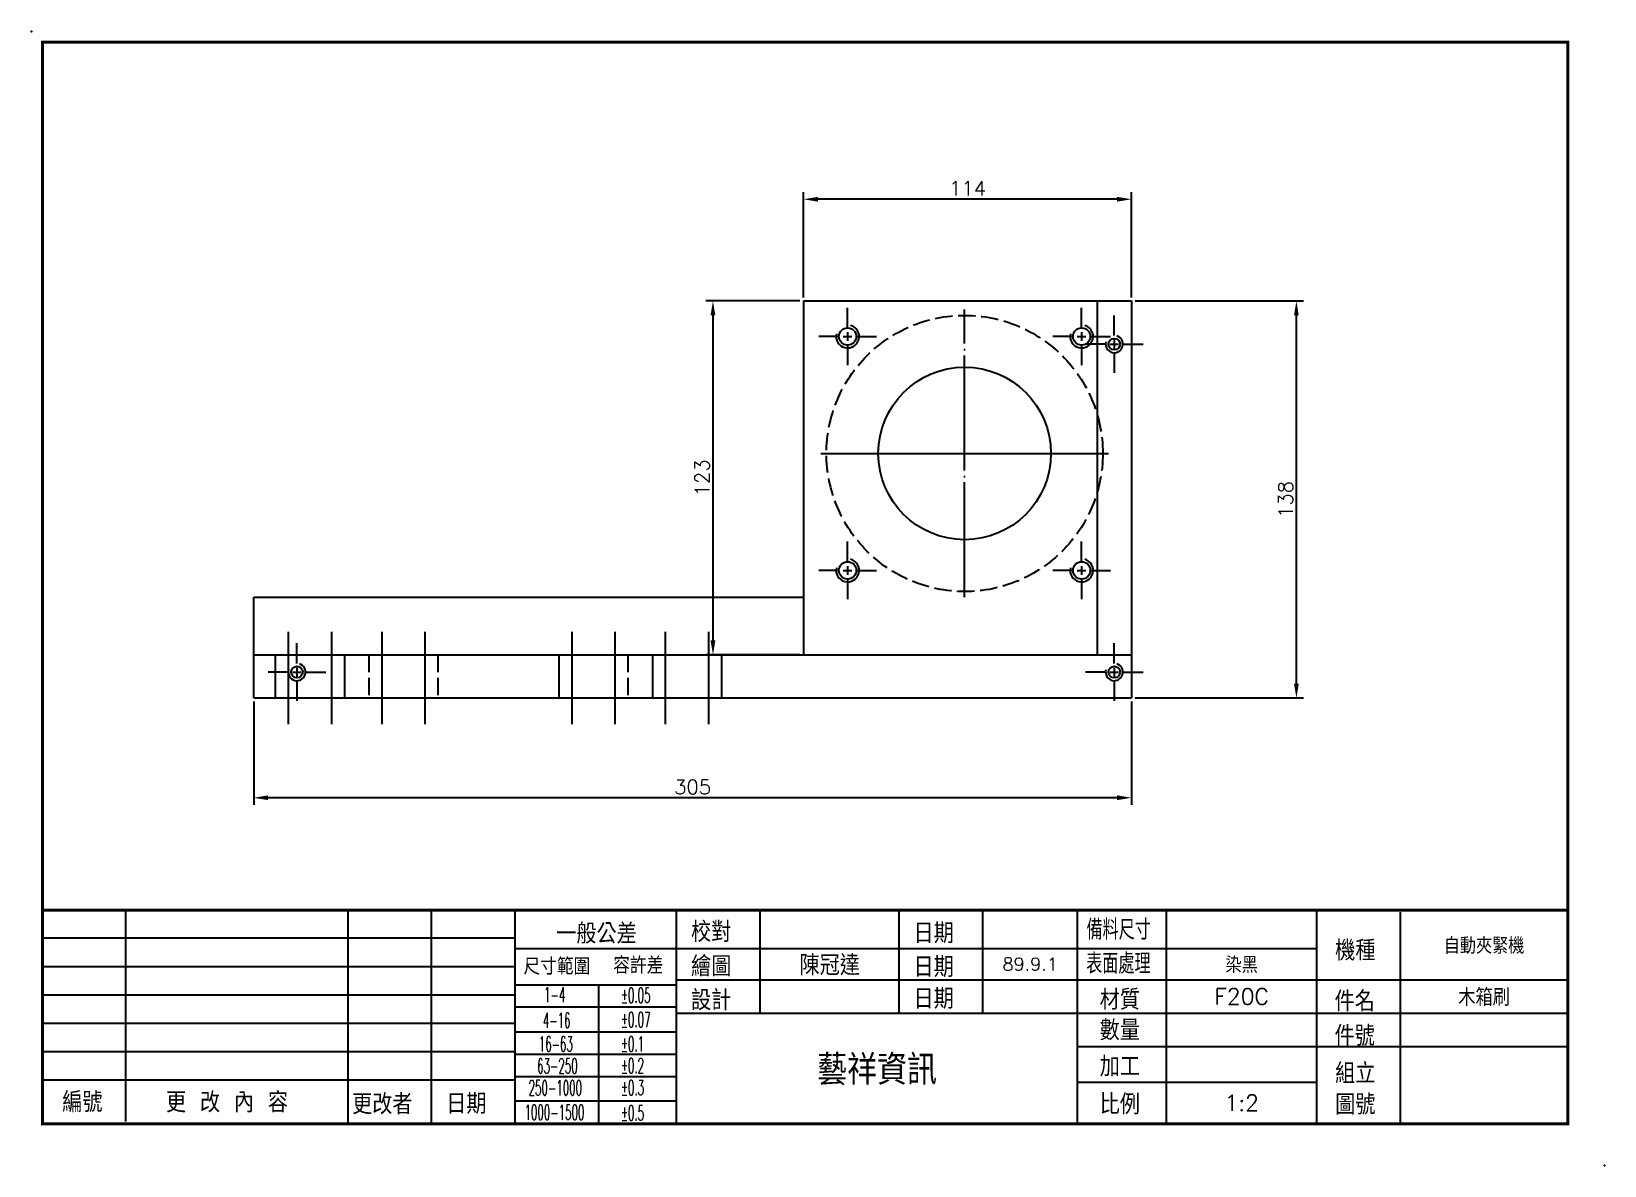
# Model space of a CAD drawing. Extents: x 240 to 786, y 594 to 988.
import ezdxf
from ezdxf.enums import TextEntityAlignment as Align

# ---------------------------------------------------------------- set-up
doc = ezdxf.new("R2010")
doc.units = 0
doc.header["$LTSCALE"] = 2
doc.header["$MEASUREMENT"] = 0
doc.linetypes.add('CENTER', pattern=[22, 20, -1, 0, -1])
doc.linetypes.add('DASHED', pattern=[4, 3, -1])
doc.layers.get('0').update_dxf_attribs({"linetype": 'CONTINUOUS'})
doc.layers.get('DEFPOINTS').update_dxf_attribs({"linetype": 'CONTINUOUS'})
for name, color, linetype in [('BORDER', 7, 'CONTINUOUS'), ('DIM', 2, 'CONTINUOUS'), ('SHEET', 7, 'CONTINUOUS')]:
    doc.layers.add(name, color=color, linetype=linetype)
doc.styles.add('CHINA', font='romans.shx', dxfattribs={"bigfont": 'chineset.shx'})
doc.styles.add('ROMANS', font='romans', dxfattribs={"width": 0.5})
doc.styles.get("Standard").update_dxf_attribs({"font": 'txt.shx', "bigfont": 'chineset.shx'})
doc.dimstyles.get("Standard").update_dxf_attribs({"dimtxt": 0.18, "dimasz": 0.18, "dimexe": 0.18, "dimexo": 0.0625, "dimgap": 0.09, "dimtad": 0, "dimtih": 1, "dimtoh": 1, "dimdec": 4, "dimzin": 0, "dimtxsty": 'STANDARD', "dimcen": 0.09, "dimazin": 3, "dimtfac": 1, "dimtdec": 4, "dimtofl": 0, "dimtmove": 0, "dimatfit": 3, "dimtolj": 1, "dimtzin": 0})

# ---------------------------------------------------------------- blocks, each defined once
blk = doc.blocks.new('A4')
for p in [(-134.41, 77.3), (138.88, -119.82)]:
    blk.add_point(p)
at = {"layer": 'SHEET'}
for p, q in [((-117.99, -112.19), (-117.99, -75.44)), ((-79.39, -112.56), (-79.39, -75.44)), ((-64.88, -112.56), (-64.88, -75.44)), ((-50.37, -112.56), (-50.37, -75.44)), ((-22.32, -112.56), (-22.32, -75.44)), ((-7.82, -93.33), (-7.82, -75.44)), ((16.36, -93.33), (16.36, -75.44)), ((30.87, -93.33), (30.87, -75.44)), ((47.31, -112.56), (47.31, -75.44)), ((62.79, -112.56), (62.79, -75.44)), ((88.9, -112.56), (88.9, -75.44)), ((103.41, -112.56), (103.41, -75.81)), ((-132.5, -80.27), (-50.37, -80.27)), ((-50.37, -82.1), (88.9, -82.1)), ((-132.5, -85.2), (-50.37, -85.2)), ((-132.5, -90.14), (-50.37, -90.14)), ((-50.37, -88.39), (-22.32, -88.39)), ((-35.86, -112.56), (-35.86, -88.39)), ((-22.32, -87.52), (132.5, -87.52)), ((-50.37, -92.25), (-22.32, -92.25)), ((-132.5, -95.07), (-50.37, -95.07)), ((-22.32, -93.33), (132.5, -93.33)), ((-50.37, -96.61), (-22.32, -96.61)), ((-132.5, -100), (-50.37, -100)), ((-50.37, -100.48), (-22.32, -100.48)), ((47.31, -99.13), (132.5, -99.13)), ((-132.5, -104.93), (-50.37, -104.93)), ((-50.37, -104.34), (-22.32, -104.34)), ((47.31, -105.31), (88.9, -105.31)), ((-50.37, -108.59), (-22.32, -108.59))]:
    blk.add_line(p, q, dxfattribs=at)
at = {"layer": 'SHEET', "const_width": 0.5}
blk.add_lwpolyline([(-132.5, -112.56), (-132.5, 75.44), (132.5, 75.44), (132.5, -112.56)], close=True, dxfattribs=at)
blk.add_lwpolyline([(-132.5, -75.44), (132.5, -75.44)], dxfattribs=at)
at = {"layer": 'SHEET', "color": 2, "style": 'CHINA'}
blk.add_text('一般公差', height=3.5, dxfattribs=at).set_placement((-36.25, -79.33), align=Align.MIDDLE)
for s, height, p in [('校對', 3.5, (-19.82, -80.96)), ('日期', 3.5, (18.84, -81.18)), ('機種', 3.5, (92.08, -84.19)), ('尺寸範圍', 2.901, (-48.93, -86.66)), ('容許差', 2.901, (-33.34, -86.48)), ('繪圖', 3.5, (-19.82, -86.95)), ('日期', 3.5, (18.84, -87.06)), ('設計', 3.5, (-19.82, -92.82)), ('日期', 3.5, (18.84, -92.58)), ('材質', 3.5, (51.17, -92.74)), ('件名', 3.5, (91.98, -93.02)), ('數量', 3.5, (51.17, -98.05)), ('件號', 3.5, (91.98, -99.02)), ('加工', 3.5, (51.17, -104.35)), ('組立', 3.5, (92.08, -105.55)), ('編號', 3.5, (-129.06, -110.55)), ('更 改 內 容', 3.5, (-111.03, -110.59)), ('更改者', 3.5, (-78.7, -110.9)), ('日期', 3.5, (-62.36, -110.83)), ('比例', 3.5, (51.17, -110.93)), ('圖號', 3.5, (92.08, -110.97))]:
    blk.add_text(s, height=height, dxfattribs=at).set_placement(p)
at = {"layer": 'SHEET', "color": 2}
for s, height, style, width, p in [('備料尺寸', 3.5, 'CHINA', 0.8, (48.88, -80.56)), ('表面處理', 3.5, 'CHINA', 0.8, (48.82, -86.47)), ('1-4', 2.611, 'ROMANS', 0.5, (-45.35, -91.42)), ('%%p0.05', 2.611, 'ROMANS', 0.5, (-32, -91.52)), ('4-16', 2.611, 'ROMANS', 0.5, (-45.57, -95.88)), ('%%p0.07', 2.611, 'ROMANS', 0.5, (-32, -95.75)), ('16-63', 2.611, 'ROMANS', 0.5, (-46.27, -99.99)), ('%%p0.1', 2.611, 'ROMANS', 0.5, (-32, -99.98)), ('63-250', 2.611, 'ROMANS', 0.5, (-46.56, -103.81)), ('%%p0.2', 2.611, 'ROMANS', 0.5, (-32, -103.78)), ('250-1000', 2.611, 'ROMANS', 0.5, (-48.04, -107.62)), ('%%p0.3', 2.611, 'ROMANS', 0.5, (-32, -107.59)), ('1000-1500', 2.611, 'ROMANS', 0.5, (-48.75, -111.87)), ('%%p0.5', 2.611, 'ROMANS', 0.5, (-32, -111.98))]:
    blk.add_text(s, height=height, dxfattribs=dict(at, style=style, width=width)).set_placement(p)
blk = doc.blocks.new('A4TZT')
at = {"layer": 'DIM', "color": 2, "linetype": 'CONTINUOUS', "style": 'CHINA'}
for tag, height, p in [('ITEM', 2.8, (117.95, -81.48)), ('DRAWER', 3.5, (4.27, -84.81)), ('DATE1', 2.24, (39.09, -84.81)), ('SURFACE', 2.8, (75.84, -84.81)), ('DESIGNER', 3.5, (4.26, -90.48)), ('DATE2', 2.24, (39.09, -90.43)), ('MATERIAL', 2.8, (75.84, -90.43)), ('PARTNAME', 3, (117.95, -90.43)), ('QTY', 2.8, (75.84, -96.23)), ('PNUM', 2.8, (117.95, -96.23)), ('COMPANY', 5.2, (12.49, -102.95)), ('COMNO', 2.8, (117.95, -105.85)), ('SCALE', 2.8, (75.84, -108.94))]:
    blk.add_attdef(tag, text='', height=height, dxfattribs=at).set_placement(p, align=Align.MIDDLE)
blk = doc.blocks.new('*D3')
at = {"color": 0, "linetype": 'BYBLOCK'}
for p, q in [((623.39, 894.65), (681.91, 894.65)), ((679.41, 761.65), (679.41, 889.65)), ((623.39, 756.65), (681.91, 756.65))]:
    blk.add_line(p, q, dxfattribs=at)
for points in [[(678.58, 889.65), (680.25, 889.65), (679.41, 894.65)], [(678.58, 761.65), (680.25, 761.65), (679.41, 756.65)]]:
    blk.add_solid(points, dxfattribs=at)
at = {"layer": 'DEFPOINTS', "color": 0, "linetype": 'BYBLOCK'}
for p in [(622.14, 894.65), (679.41, 894.65), (622.14, 756.65)]:
    blk.add_point(p, dxfattribs=at)
at = {"color": 0, "linetype": 'BYBLOCK', "insert": (675.66, 825.65), "char_height": 5, "attachment_point": 5, "rotation": 90}
blk.add_mtext('\\A1;138', dxfattribs=at)
blk = doc.blocks.new('*D4')
at = {"color": 0, "linetype": 'BYBLOCK'}
for p, q in [((506.89, 894.65), (474.2, 894.65)), ((476.7, 889.65), (476.7, 776.65)), ((506.89, 771.65), (474.2, 771.65))]:
    blk.add_line(p, q, dxfattribs=at)
for points in [[(475.86, 889.65), (477.53, 889.65), (476.7, 894.65)], [(475.86, 776.65), (477.53, 776.65), (476.7, 771.65)]]:
    blk.add_solid(points, dxfattribs=at)
at = {"layer": 'DEFPOINTS', "color": 0, "linetype": 'BYBLOCK'}
for p in [(508.14, 894.65), (476.7, 771.65), (508.14, 771.65)]:
    blk.add_point(p, dxfattribs=at)
at = {"color": 0, "linetype": 'BYBLOCK', "insert": (472.95, 833.15), "char_height": 5, "attachment_point": 5, "rotation": 90}
blk.add_mtext('\\A1;123', dxfattribs=at)
blk = doc.blocks.new('*D5')
at = {"color": 0, "linetype": 'BYBLOCK'}
for p, q in [((508.14, 895.9), (508.14, 932.51)), ((617.14, 930.01), (513.14, 930.01)), ((622.14, 895.9), (622.14, 932.51))]:
    blk.add_line(p, q, dxfattribs=at)
for points in [[(513.14, 930.84), (513.14, 929.18), (508.14, 930.01)], [(617.14, 930.84), (617.14, 929.18), (622.14, 930.01)]]:
    blk.add_solid(points, dxfattribs=at)
at = {"layer": 'DEFPOINTS', "color": 0, "linetype": 'BYBLOCK'}
for p in [(508.14, 930.01), (508.14, 894.65), (622.14, 894.65)]:
    blk.add_point(p, dxfattribs=at)
at = {"color": 0, "linetype": 'BYBLOCK', "insert": (565.14, 933.76), "char_height": 5, "attachment_point": 5}
blk.add_mtext('\\A1;114', dxfattribs=at)
blk = doc.blocks.new('*D6')
at = {"color": 0, "linetype": 'BYBLOCK'}
for p, q in [((317.14, 755.4), (317.14, 719.45)), ((622.14, 755.4), (622.14, 719.45)), ((617.14, 721.95), (322.14, 721.95))]:
    blk.add_line(p, q, dxfattribs=at)
for points in [[(322.14, 722.78), (322.14, 721.12), (317.14, 721.95)], [(617.14, 722.78), (617.14, 721.12), (622.14, 721.95)]]:
    blk.add_solid(points, dxfattribs=at)
at = {"layer": 'DEFPOINTS', "color": 0, "linetype": 'BYBLOCK'}
for p in [(317.14, 756.65), (622.14, 756.65), (317.14, 721.95)]:
    blk.add_point(p, dxfattribs=at)
at = {"color": 0, "linetype": 'BYBLOCK', "insert": (469.64, 725.7), "char_height": 5, "attachment_point": 5}
blk.add_mtext('\\A1;305', dxfattribs=at)

msp = doc.modelspace()

# ---------------------------------------------------------------- linework, layer by layer
at = {"color": 7, "linetype": 'CONTINUOUS'}
for p, q in [((508.14267, 894.64616), (622.14267, 894.64616)), ((508.14267, 894.64616), (508.14267, 771.64616)), ((523.48403, 885.3048), (523.48403, 892.3048)), ((604.80131, 885.3048), (604.80131, 892.3048)), ((610.14267, 894.64616), (610.14267, 771.64616)), ((622.14267, 894.64616), (622.14267, 756.64616)), ((616.14267, 882.64616), (616.14267, 889.64616)), ((520.48403, 882.3048), (513.48403, 882.3048)), ((521.98403, 882.3048), (524.98403, 882.3048)), ((523.48403, 883.8048), (523.48403, 880.8048)), ((526.48403, 882.3048), (533.48403, 882.3048)), ((601.80131, 882.3048), (594.80131, 882.3048)), ((603.30131, 882.3048), (606.30131, 882.3048)), ((604.80131, 883.8048), (604.80131, 880.8048)), ((607.80131, 882.3048), (614.80131, 882.3048)), ((616.14267, 881.14616), (616.14267, 878.14616)), ((523.48403, 879.3048), (523.48403, 872.3048)), ((604.80131, 879.3048), (604.80131, 872.3048)), ((613.14267, 879.64616), (606.14267, 879.64616)), ((614.64267, 879.64616), (617.64267, 879.64616)), ((616.14267, 876.64616), (616.14267, 869.64616)), ((619.14267, 879.64616), (626.14267, 879.64616)), ((514.14267, 841.64616), (614.14267, 841.64616)), ((523.48403, 803.98752), (523.48403, 810.98752)), ((604.80131, 803.98752), (604.80131, 810.98752)), ((520.48403, 800.98752), (513.48403, 800.98752)), ((521.98403, 800.98752), (524.98403, 800.98752)), ((523.48403, 802.48752), (523.48403, 799.48752)), ((526.48403, 800.98752), (533.48403, 800.98752)), ((601.80131, 800.98752), (594.80131, 800.98752)), ((603.30131, 800.98752), (606.30131, 800.98752)), ((604.80131, 802.48752), (604.80131, 799.48752)), ((607.80131, 800.98752), (614.80131, 800.98752)), ((523.48403, 797.98752), (523.48403, 790.98752)), ((604.80131, 797.98752), (604.80131, 790.98752)), ((317.14267, 756.64616), (317.14267, 791.64616)), ((317.14267, 791.64616), (508.14267, 791.64616)), ((344.14267, 779.63913), (344.14267, 747.55084)), ((376.64267, 779.63913), (376.64267, 747.55084)), ((442.64267, 779.63913), (442.64267, 747.55084)), ((460.14267, 779.63913), (460.14267, 747.55084)), ((317.14267, 771.64616), (622.14267, 771.64616)), ((324.64267, 771.64616), (324.64267, 756.64616)), ((332.14267, 768.64616), (332.14267, 775.64616)), ((348.64267, 771.64616), (348.64267, 756.64616)), ((423.14267, 771.64616), (423.14267, 756.64616)), ((455.64267, 771.64616), (455.64267, 756.64616)), ((479.64267, 771.64616), (479.64267, 756.64616)), ((616.14267, 768.64616), (616.14267, 775.64616)), ((329.14267, 765.64616), (322.14267, 765.64616)), ((330.64267, 765.64616), (333.64267, 765.64616)), ((332.14267, 767.14616), (332.14267, 764.14616)), ((335.14267, 765.64616), (342.14267, 765.64616)), ((613.14267, 765.64616), (606.14267, 765.64616)), ((614.64267, 765.64616), (617.64267, 765.64616)), ((616.14267, 767.14616), (616.14267, 764.14616)), ((619.14267, 765.64616), (626.14267, 765.64616)), ((332.14267, 762.64616), (332.14267, 755.64616)), ((616.14267, 762.64616), (616.14267, 755.64616)), ((317.14267, 756.64616), (622.14267, 756.64616))]:
    msp.add_line(p, q, dxfattribs=at)
at = {"color": 1, "linetype": 'CENTER'}
for p, q in [((564.14267, 791.64616), (564.14267, 891.64616)), ((329.14267, 779.63913), (329.14267, 747.55084)), ((361.64267, 779.63913), (361.64267, 747.55084)), ((427.64267, 779.63913), (427.64267, 747.55084)), ((475.14267, 779.63913), (475.14267, 747.55084))]:
    msp.add_line(p, q, dxfattribs=at)
at = {"color": 3, "linetype": 'DASHED'}
for p, q in [((357.14267, 771.64616), (357.14267, 756.64616)), ((381.14267, 771.64616), (381.14267, 756.64616)), ((447.14267, 771.64616), (447.14267, 756.64616))]:
    msp.add_line(p, q, dxfattribs=at)
msp.add_circle((564.14267, 841.64616), 48, dxfattribs=at)
at = {"color": 7, "linetype": 'CONTINUOUS'}
for centre, radius in [((523.48403, 882.3048), 3), ((604.80131, 882.3048), 3), ((616.14267, 879.64616), 2), ((564.14267, 841.64616), 30), ((523.48403, 800.98752), 3), ((604.80131, 800.98752), 3), ((332.14267, 765.64616), 2), ((616.14267, 765.64616), 2)]:
    msp.add_circle(centre, radius, dxfattribs=at)
for centre, radius, start, end in [((523.48403, 882.3048), 4, 166.487418, 74.716252), ((604.80131, 882.3048), 4, 166.487418, 74.716252), ((616.14267, 879.64616), 3, 165.691196, 73.691594), ((523.48403, 800.98752), 4, 166.487418, 74.716252), ((604.80131, 800.98752), 4, 166.487418, 74.716252), ((332.14267, 765.64616), 3, 165.691196, 73.691594), ((616.14267, 765.64616), 3, 165.691196, 73.691594)]:
    msp.add_arc(centre, radius, start, end, dxfattribs=at)

# ---------------------------------------------------------------- block references
at = {"layer": 'BORDER', "xscale": 2, "yscale": 2, "zscale": 2}
msp.add_blockref('A4', (508.72201, 833.74341), dxfattribs=at)
at = {"layer": 'BORDER'}
ref = msp.add_blockref('A4TZT', (508.72201, 833.74341), dxfattribs=dict(at, xscale=2, yscale=2, zscale=2))
ref.add_attrib('DRAWER', '陳冠達', dxfattribs={"layer": 'DIM', "color": 2, "linetype": 'CONTINUOUS', "height": 7, "style": 'CHINA'}).set_placement((517.26843, 664.11932), align=Align.MIDDLE)
ref.add_attrib('COMPANY', '藝祥資訊', dxfattribs={"layer": 'DIM', "color": 2, "linetype": 'CONTINUOUS', "height": 10.4, "style": 'CHINA'}).set_placement((533.71004, 627.85108), align=Align.MIDDLE)
ref.add_attrib('DATE1', '89.9.1', dxfattribs={"layer": 'DIM', "color": 2, "linetype": 'CONTINUOUS', "height": 4.48, "style": 'CHINA'}).set_placement((586.90347, 664.11932), align=Align.MIDDLE)
ref.add_attrib('SURFACE', '染黑', dxfattribs={"layer": 'DIM', "color": 2, "linetype": 'CONTINUOUS', "height": 5.6, "style": 'CHINA'}).set_placement((660.40712, 664.11932), align=Align.MIDDLE)
ref.add_attrib('MATERIAL', 'F20C', dxfattribs={"layer": 'DIM', "color": 2, "linetype": 'CONTINUOUS', "height": 5.6, "style": 'CHINA'}).set_placement((660.40712, 652.89133), align=Align.MIDDLE)
ref.add_attrib('SCALE', '1:2', dxfattribs={"layer": 'DIM', "color": 2, "linetype": 'CONTINUOUS', "height": 5.6, "style": 'CHINA'}).set_placement((660.40712, 615.8674), align=Align.MIDDLE)
ref.add_attrib('PARTNAME', '木箱刷', dxfattribs={"layer": 'DIM', "color": 2, "linetype": 'CONTINUOUS', "height": 6, "style": 'CHINA'}).set_placement((744.62844, 652.89133), align=Align.MIDDLE)
ref.add_attrib('ITEM', '自動夾緊機', dxfattribs={"layer": 'DIM', "color": 2, "linetype": 'CONTINUOUS', "height": 5.6, "style": 'CHINA'}).set_placement((744.62844, 670.78366), align=Align.MIDDLE)

# ---------------------------------------------------------------- dimensions: what is measured, and where the dimension line sits
at = {"layer": 'DIM'}
for base, p1, p2, picture, middle in [((508.14267, 930.01092), (622.14267, 894.64616), (508.14267, 894.64616), '*D5', (565.14267, 933.76092)), ((317.14267, 721.95053), (622.14267, 756.64616), (317.14267, 756.64616), '*D6', (469.64267, 725.70053))]:
    dim = msp.add_linear_dim(base=base, p1=p1, p2=p2, dimstyle='STANDARD', override={"dimscale": 2, "dimtxt": 2.5, "dimasz": 2.5, "dimexe": 1.25, "dimexo": 0.625, "dimgap": 0.625, "dimtad": 1, "dimtih": 0, "dimtoh": 0, "dimzin": 8, "dimcen": 2.5, "dimtdec": 8, "dimtofl": 1}, dxfattribs=at)
    dim.commit()
    dim.dimension.update_dxf_attribs({"geometry": picture, "text_midpoint": middle})
for base, p1, p2, picture, middle in [((476.69601, 771.64616), (508.14267, 894.64616), (508.14267, 771.64616), '*D4', (472.94601, 833.14616)), ((679.41169, 894.64616), (622.14267, 756.64616), (622.14267, 894.64616), '*D3', (675.66169, 825.64616))]:
    dim = msp.add_linear_dim(base=base, p1=p1, p2=p2, angle=90, dimstyle='STANDARD', override={"dimscale": 2, "dimtxt": 2.5, "dimasz": 2.5, "dimexe": 1.25, "dimexo": 0.625, "dimgap": 0.625, "dimtad": 1, "dimtih": 0, "dimtoh": 0, "dimzin": 8, "dimcen": 2.5, "dimtdec": 8, "dimtofl": 1}, dxfattribs=at)
    dim.commit()
    dim.dimension.update_dxf_attribs({"geometry": picture, "text_midpoint": middle})

doc.saveas('drawing.dxf')
